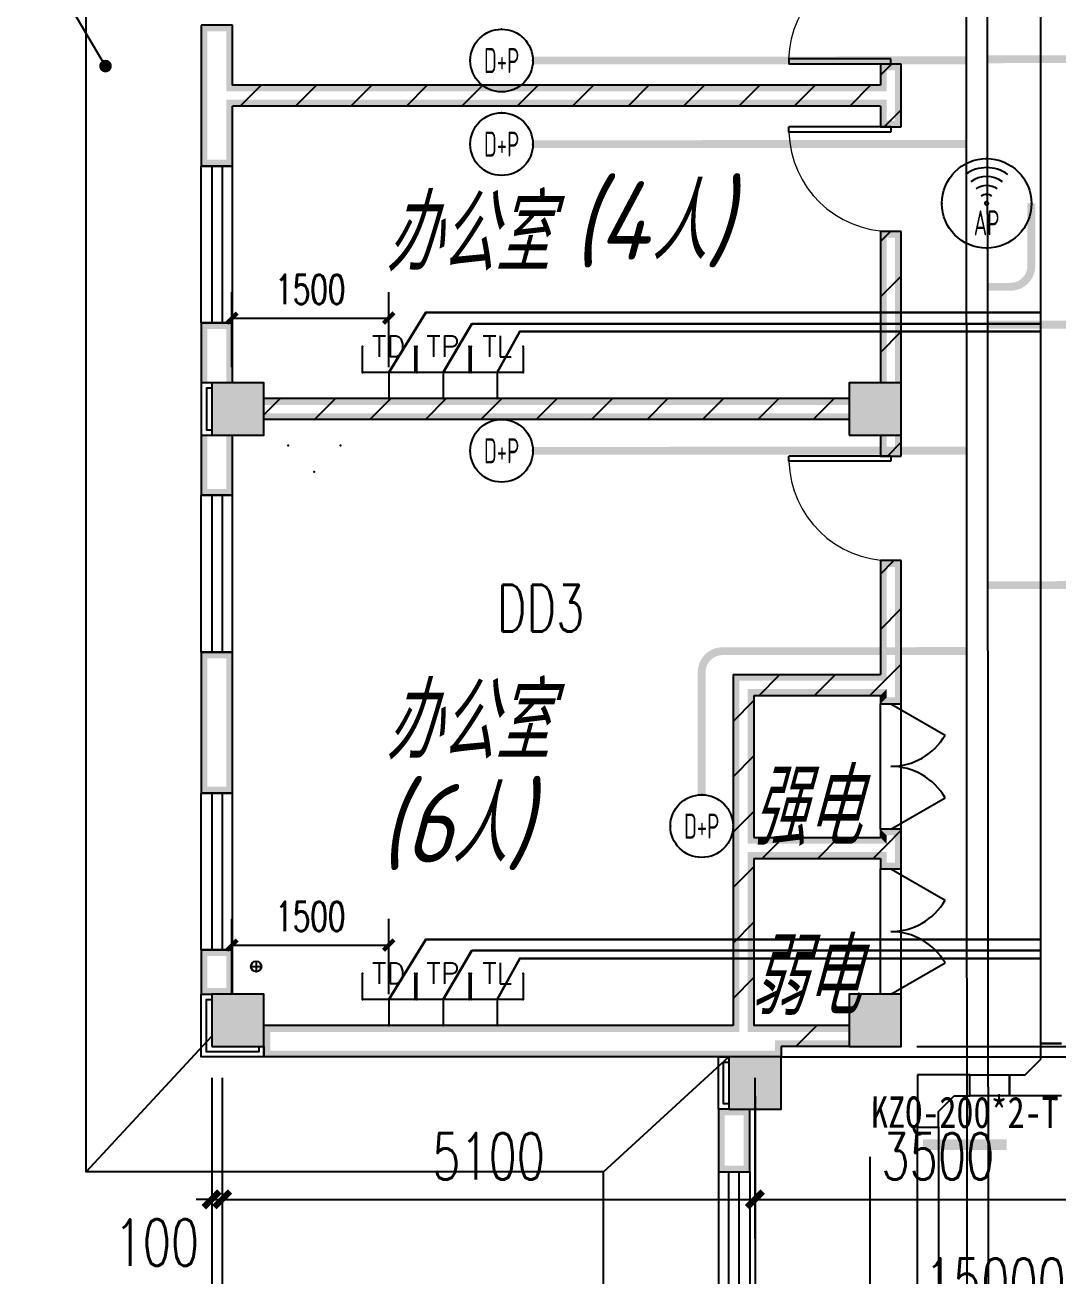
# Model space of a CAD drawing. Extents: x 1241380 to 1952554, y 1012187 to 1766051.
# Drawn here: x 1573829 to 1583715, y 1230675 to 1242646 of the extents above; entities that cross this region are included whole.
import ezdxf
from ezdxf.enums import TextEntityAlignment as Align

# ---------------------------------------------------------------- set-up
doc = ezdxf.new("R2010")
doc.units = 0
doc.linetypes.add('CENTER', pattern=[2, 1.25, -0.25, 0.25, -0.25])
for name, color, linetype in [('1-建筑底图', 8, 'Continuous'), ('AXIS', 251, 'CENTER'), ('CABLETRAY_PDS', 4, 'Continuous'), ('EQUIP-插座', 3, 'Continuous'), ('EQUIP-照明', 3, 'Continuous'), ('EQUIP-通讯', 3, 'Continuous'), ('PUB_DIM', 11, 'Continuous'), ('PUB_HATCH', 8, 'Continuous'), ('TEL_DIM', 3, 'Continuous'), ('WIRE-综合布线', 5, 'Continuous'), ('光纤点位', 3, 'Continuous'), ('内网桥架', 1, 'Continuous'), ('抗震支吊架', 2, 'Continuous'), ('排水', 153, 'Continuous'), ('红机电话', 3, 'Continuous'), ('蓝机电话', 3, 'Continuous')]:
    doc.layers.add(name, color=color, linetype=linetype)
doc.layers.add('内网线路', color=1, linetype='Continuous', lineweight=30)
doc.layers.get('EQUIP-插座').off()
doc.styles.add('_TCH_DIM', font='SIMPLEX', dxfattribs={"bigfont": 'GBCBIG'})
doc.styles.add('_TCH_DIM_T3', font='SIMPLEX', dxfattribs={"width": 0.705882, "bigfont": 'GBCBIG'})
doc.styles.add('_TEL_ATTDEF', font='GBENOR', dxfattribs={"width": 0.8, "height": 3, "bigfont": 'GBCBIG'})
doc.styles.add('_TEL_DIM', font='SIMPLEX', dxfattribs={"width": 0.8, "height": 3.5, "bigfont": 'HZTXT'})
doc.styles.add('A_DIM_T3', font='SIMPLEX', dxfattribs={"width": 0.7, "bigfont": 'HZ'})
doc.styles.add('kzcad', font='', dxfattribs={"width": 0.8})
doc.styles.get("Standard").update_dxf_attribs({"font": 'gbeitc.shx', "bigfont": 'gbcbig.shx'})
doc.styles.get('kzcad').set_extended_font_data('SimSun')
doc.linetypes.add('JIEDI', pattern='A,1.25,-0.25,0.25,-0.25,0.625,["/",Standard,S=0.6,R=0,X=0,Y=-0.3],0.625,-0.25,0.25,-0.25', length=4)
doc.dimstyles.new('_TCH_ARCH&&100', dxfattribs={"dimtxt": 280, "dimasz": 100, "dimexe": 250, "dimexo": 300, "dimgap": 135, "dimtad": 1, "dimdec": 0, "dimzin": 0, "dimdsep": 46, "dimtxsty": 'A_DIM_T3', "dimblk": 'ARCHTICK', "dimcen": 0.09, "dimclrt": 7, "dimazin": 2, "dimtfac": 1, "dimtdec": 0, "dimtix": 1, "dimtmove": 2, "dimatfit": 3, "dimfxl": 100, "dimtolj": 1, "dimtzin": 0, "dimarcsym": 0})
doc.dimstyles.new('_TCH_ARCH&&150', dxfattribs={"dimtxt": 446.25, "dimasz": 150, "dimexe": 375, "dimexo": 450, "dimgap": 189.375, "dimtad": 1, "dimdec": 0, "dimzin": 0, "dimdsep": 46, "dimtxsty": '_TCH_DIM_T3', "dimblk": 'ARCHTICK', "dimcen": 0.09, "dimclrt": 7, "dimazin": 2, "dimtfac": 1, "dimtdec": 0, "dimtix": 1, "dimtmove": 2, "dimatfit": 3, "dimfxl": 1, "dimtolj": 1, "dimtzin": 0, "dimarcsym": 0})
pattern_1 = [(45, (-636285.87, -718395.4), (-265.16515, 265.16515), [])]

# ---------------------------------------------------------------- blocks, each defined once
blk = doc.blocks.new('_ArchTick')
at = {"color": 0, "linetype": 'ByBlock', "const_width": 0.4}
blk.add_lwpolyline([(-0.5, -0.5), (0.5, 0.5)], dxfattribs=at)
blk = doc.blocks.new('*D96')
at = {"layer": 'Defpoints', "color": 0}
for p in [(931558, 802293), (946558, 802293), (946558, 800679)]:
    blk.add_point(p, dxfattribs=at)
at = {"layer": 'PUB_DIM', "color": 0, "lineweight": -2, "transparency": 16777216}
for p, q in [((931558, 801843), (931558, 800304)), ((946558, 801843), (946558, 800304)), ((931558, 800679), (946558, 800679))]:
    blk.add_line(p, q, dxfattribs=at)
at = {"layer": 'PUB_DIM', "color": 0, "lineweight": -2, "transparency": 16777216, "xscale": 150, "yscale": 150, "zscale": 150, "rotation": 180}
blk.add_blockref('_ArchTick', (931558, 800679), dxfattribs=at)
at = {"layer": 'PUB_DIM', "color": 0, "lineweight": -2, "transparency": 16777216, "xscale": 150, "yscale": 150, "zscale": 150}
blk.add_blockref('_ArchTick', (946558, 800679), dxfattribs=at)
at = {"layer": 'PUB_DIM', "color": 7, "transparency": 16777216, "insert": (939058, 801091), "char_height": 446.2, "attachment_point": 5, "style": '_TCH_DIM_T3'}
blk.add_mtext('\\A1;15000', dxfattribs=at)
blk = doc.blocks.new('*D97')
at = {"layer": 'Defpoints', "color": 0}
for p in [(931558, 803493), (931658, 803493), (931658, 801879)]:
    blk.add_point(p, dxfattribs=at)
at = {"layer": 'PUB_DIM', "color": 0, "lineweight": -2, "transparency": 16777216}
for p, q in [((931558, 803043), (931558, 801504)), ((931658, 803043), (931658, 801504)), ((931558, 801879), (931408, 801879)), ((931558, 801879), (931658, 801879)), ((931658, 801879), (931808, 801879))]:
    blk.add_line(p, q, dxfattribs=at)
at = {"layer": 'PUB_DIM', "color": 0, "lineweight": -2, "transparency": 16777216, "xscale": 150, "yscale": 150, "zscale": 150}
blk.add_blockref('_ArchTick', (931558, 801879), dxfattribs=at)
at = {"layer": 'PUB_DIM', "color": 0, "lineweight": -2, "transparency": 16777216, "xscale": 150, "yscale": 150, "zscale": 150, "rotation": 180}
blk.add_blockref('_ArchTick', (931658, 801879), dxfattribs=at)
at = {"layer": 'PUB_DIM', "color": 7, "transparency": 16777216, "insert": (931033, 801466), "char_height": 446.2, "attachment_point": 5, "style": '_TCH_DIM_T3'}
blk.add_mtext('\\A1;100', dxfattribs=at)
blk = doc.blocks.new('*D98')
at = {"layer": 'Defpoints', "color": 0}
for p in [(931658, 803493), (936758, 803493), (936758, 801879)]:
    blk.add_point(p, dxfattribs=at)
at = {"layer": 'PUB_DIM', "color": 0, "lineweight": -2, "transparency": 16777216}
for p, q in [((931658, 803043), (931658, 801504)), ((936758, 803043), (936758, 801504)), ((931658, 801879), (936758, 801879))]:
    blk.add_line(p, q, dxfattribs=at)
at = {"layer": 'PUB_DIM', "color": 0, "lineweight": -2, "transparency": 16777216, "xscale": 150, "yscale": 150, "zscale": 150, "rotation": 180}
blk.add_blockref('_ArchTick', (931658, 801879), dxfattribs=at)
at = {"layer": 'PUB_DIM', "color": 0, "lineweight": -2, "transparency": 16777216, "xscale": 150, "yscale": 150, "zscale": 150}
blk.add_blockref('_ArchTick', (936758, 801879), dxfattribs=at)
at = {"layer": 'PUB_DIM', "color": 7, "transparency": 16777216, "insert": (934208, 802291), "char_height": 446.2, "attachment_point": 5, "style": '_TCH_DIM_T3'}
blk.add_mtext('\\A1;5100', dxfattribs=at)
blk = doc.blocks.new('*D99')
at = {"layer": 'Defpoints', "color": 0}
for p in [(936758, 803493), (940258, 803493), (940258, 801879)]:
    blk.add_point(p, dxfattribs=at)
at = {"layer": 'PUB_DIM', "color": 0, "lineweight": -2, "transparency": 16777216}
for p, q in [((936758, 803043), (936758, 801504)), ((940258, 803043), (940258, 801504)), ((936758, 801879), (940258, 801879))]:
    blk.add_line(p, q, dxfattribs=at)
at = {"layer": 'PUB_DIM', "color": 0, "lineweight": -2, "transparency": 16777216, "xscale": 150, "yscale": 150, "zscale": 150, "rotation": 180}
blk.add_blockref('_ArchTick', (936758, 801879), dxfattribs=at)
at = {"layer": 'PUB_DIM', "color": 0, "lineweight": -2, "transparency": 16777216, "xscale": 150, "yscale": 150, "zscale": 150}
blk.add_blockref('_ArchTick', (940258, 801879), dxfattribs=at)
at = {"layer": 'PUB_DIM', "color": 7, "transparency": 16777216, "insert": (938508, 802291), "char_height": 446.2, "attachment_point": 5, "style": '_TCH_DIM_T3'}
blk.add_mtext('\\A1;3500', dxfattribs=at)
blk = doc.blocks.new('ng')
at = {"layer": '排水'}
for p, q in [((345991, 781358), (346091, 781358)), ((346041, 781408), (346041, 781308))]:
    blk.add_line(p, q, dxfattribs=at)
blk.add_circle((346041, 781358), 50, dxfattribs=at)
blk = doc.blocks.new('雨水管')
at = {"layer": '排水'}
blk.add_blockref('ng', (585943, -106115), dxfattribs=at)
blk = doc.blocks.new('$DorLib2D$00000001')
at = {"color": 0}
for p, q in [((0.45, 0.975), (0.5, 0.975)), ((0.45, 0), (0.45, 0.975)), ((0.5, 0), (0.5, 0.975)), ((0.5, 0), (0.45, 0))]:
    blk.add_line(p, q, dxfattribs=at)
at = {"color": 0, "lineweight": 13}
blk.add_arc((0.475, 0), 0.975, 91.4693, 180, dxfattribs=at)
blk = doc.blocks.new('$DorLib2D$00000231')
at = {"color": 0}
for p, q in [((-0.5, 0), (-0.25, 0.433)), ((0.5, 0), (0.25, 0.433))]:
    blk.add_line(p, q, dxfattribs=at)
for centre, start, end in [((-0.5, 0), 0, 60), ((0.5, 0), 120, 180)]:
    blk.add_arc(centre, 0.5, start, end, dxfattribs=at)
blk = doc.blocks.new('_FZH')
blk.add_lwpolyline([(-0.5, -0.5), (0.5, -0.5), (0.5, 0.5), (-0.5, 0.5)], close=True)
at = {"layer": 'PUB_HATCH'}
blk.add_solid([(-0.5, -0.5), (0.5, -0.5), (-0.5, 0.5), (0.5, 0.5)], dxfattribs=at)
blk = doc.blocks.new('$WINLIB2D$00000001')
at = {"color": 0}
for points in [[(-0.5, 0.5), (-0.5, -0.5)], [(-0.5, 0.5), (0.5, 0.5)], [(0.5, -0.5), (0.5, 0.5)], [(0.5, 0.1667), (-0.5, 0.1667)], [(0.5, -0.1667), (-0.5, -0.1667)], [(-0.5, -0.5), (0.5, -0.5)]]:
    blk.add_lwpolyline(points, dxfattribs=at)
blk = doc.blocks.new('$equip_U$00000080(win7-PC-wzy)')
blk.add_circle((0, 0.5), 0.5)
for p in [(0, 0.999), (-0.5, 0.5), (0.5, 0.5)]:
    blk.add_point(p)
at = {"color": 7, "style": '_TEL_DIM', "width": 0.7}
blk.add_attdef('$TEXT$', text='', height=0.4, dxfattribs=at).set_placement((0, 0.5), align=Align.MIDDLE_CENTER)
at = {"color": 7, "style": '_TEL_DIM', "flags": 1}
for tag in ['A', 'REMARK']:
    blk.add_attdef(tag, text='', height=0.00002, dxfattribs=at).set_placement((0, 0), align=Align.MIDDLE_CENTER)
blk = doc.blocks.new('$equip_U$00000091(win7-PC-wzy)')
for radius in [0.714, 0.0272]:
    blk.add_circle((0, 0), radius)
for radius in [0.571, 0.428, 0.285, 0.143]:
    blk.add_arc((0, 0), radius, 53.7049, 126.2951)
for p in [(0, 0.714), (-0.714, 0), (0.714, 0), (0, -0.714)]:
    blk.add_point(p)
at = {"color": 7, "style": '_TEL_DIM', "flags": 1}
for tag in ['A', 'REMARK']:
    blk.add_attdef(tag, text='', height=0.00002, dxfattribs=at).set_placement((0, 0), align=Align.MIDDLE_CENTER)
at = {"color": 7, "style": '_TEL_DIM', "width": 0.7}
blk.add_attdef('$TEXT$', text='', height=0.4, dxfattribs=at).set_placement((0, -0.31), align=Align.MIDDLE_CENTER)
blk = doc.blocks.new('$equip$00001239')
for p, q in [((-0.5, 1.05), (-0.5, 1)), ((0.5, 1), (-0.5, 1)), ((0.5, 1.05), (0.5, 1)), ((0.5, 0.5), (-0.5, 0.5)), ((0, 0.5), (0, 0))]:
    blk.add_line(p, q)
blk.add_arc((0, 1), 0.5, 180, 0)
for points in [[(0, 0.75), (-0.433, 0.75), (0, 1), (-0.5, 1)], [(0, 0.567), (-0.25, 0.567), (0, 0.75), (-0.433, 0.75)], [(0, 0.5), (0, 0.5), (0, 0.567), (-0.25, 0.567)]]:
    blk.add_solid(points)
at = {"layer": 'EQUIP-照明'}
for p in [(0, 1), (-0.5, 0.5), (0.5, 0.5), (0, 0)]:
    blk.add_point(p, dxfattribs=at)
at = {"layer": 'EQUIP-照明', "flags": 9}
blk.add_attdef('A', (0, 0), '', height=0.00002, dxfattribs=at)
blk = doc.blocks.new('$equip$00001867')
for p, q in [((-0.5, 0.499), (-0.5, 0.999)), ((0.5, 0.999), (0.5, 0.499)), ((0.5, 0.499), (-0.5, 0.499)), ((0, 0.5), (0, 0))]:
    blk.add_line(p, q)
for p in [(-0.5, 0.999), (0.5, 0.999), (-0.5, 0.499), (0.5, 0.499), (0, 0)]:
    blk.add_point(p)
at = {"color": 7, "style": '_TEL_DIM'}
blk.add_attdef('$TEXT$', text='', height=0.4, dxfattribs=at).set_placement((0, 0.999), align=Align.MIDDLE_CENTER)
at = {"color": 7, "style": '_TEL_DIM', "flags": 1}
blk.add_attdef('A', text='', height=0.00002, dxfattribs=at).set_placement((0, 0), align=Align.MIDDLE_CENTER)
blk = doc.blocks.new('$equip$00002670')
for p, q in [((-0.5, 0.499), (-0.5, 0.999)), ((0.5, 0.999), (0.5, 0.499)), ((0.5, 0.499), (-0.5, 0.499)), ((0, 0.5), (0, 0))]:
    blk.add_line(p, q)
for p in [(-0.5, 0.999), (0.5, 0.999), (-0.5, 0.499), (0.5, 0.499), (0, 0)]:
    blk.add_point(p)
at = {"color": 7, "style": '_TEL_DIM'}
blk.add_attdef('$TEXT$', text='', height=0.4, dxfattribs=at).set_placement((0, 0.999), align=Align.MIDDLE_CENTER)
at = {"color": 7, "style": '_TEL_DIM', "flags": 1}
blk.add_attdef('A', text='', height=0.000025, dxfattribs=at).set_placement((0, 0), align=Align.MIDDLE_CENTER)
blk = doc.blocks.new('*D241')
at = {"layer": 'Defpoints', "color": 0, "transparency": 16777216}
for p in [(13175, 256387), (11675, 255617), (13175, 255617)]:
    blk.add_point(p, dxfattribs=at)
at = {"layer": 'TEL_DIM', "color": 0, "lineweight": -2, "transparency": 16777216}
for p, q in [((11675, 255917), (11675, 256637)), ((13175, 255917), (13175, 256637)), ((11675, 256387), (13175, 256387))]:
    blk.add_line(p, q, dxfattribs=at)
at = {"layer": 'TEL_DIM', "color": 0, "lineweight": -2, "transparency": 16777216, "xscale": 100, "yscale": 100, "zscale": 100, "rotation": 180}
blk.add_blockref('_ArchTick', (11675, 256387), dxfattribs=at)
at = {"layer": 'TEL_DIM', "color": 0, "lineweight": -2, "transparency": 16777216, "xscale": 100, "yscale": 100, "zscale": 100}
blk.add_blockref('_ArchTick', (13175, 256387), dxfattribs=at)
at = {"layer": 'TEL_DIM', "color": 7, "transparency": 16777216, "insert": (12425, 256662), "char_height": 280, "attachment_point": 5, "style": 'A_DIM_T3'}
blk.add_mtext('\\A1;1500', dxfattribs=at)
blk = doc.blocks.new('*D242')
at = {"layer": 'Defpoints', "color": 0, "transparency": 16777216}
for p in [(13175, 262387), (11675, 261617), (13175, 261617)]:
    blk.add_point(p, dxfattribs=at)
at = {"layer": 'TEL_DIM', "color": 0, "lineweight": -2, "transparency": 16777216}
for p, q in [((11675, 261917), (11675, 262637)), ((13175, 261917), (13175, 262637)), ((11675, 262387), (13175, 262387))]:
    blk.add_line(p, q, dxfattribs=at)
at = {"layer": 'TEL_DIM', "color": 0, "lineweight": -2, "transparency": 16777216, "xscale": 100, "yscale": 100, "zscale": 100, "rotation": 180}
blk.add_blockref('_ArchTick', (11675, 262387), dxfattribs=at)
at = {"layer": 'TEL_DIM', "color": 0, "lineweight": -2, "transparency": 16777216, "xscale": 100, "yscale": 100, "zscale": 100}
blk.add_blockref('_ArchTick', (13175, 262387), dxfattribs=at)
at = {"layer": 'TEL_DIM', "color": 7, "transparency": 16777216, "insert": (12425, 262662), "char_height": 280, "attachment_point": 5, "style": 'A_DIM_T3'}
blk.add_mtext('\\A1;1500', dxfattribs=at)
blk = doc.blocks.new('ERT')
at = {"layer": 'AXIS'}
for p, q in [((931658.2, 802865.3), (931658.2, 800345.8)), ((936758.2, 802865.3), (936758.2, 800345.8)), ((937858.2, 802289.1), (937858.2, 800345.8))]:
    blk.add_line(p, q, dxfattribs=at)
at = {"layer": 'PUB_DIM'}
dim = blk.add_linear_dim(base=(931658.2, 801878.7), p1=(931558.2, 803492.7), p2=(931658.2, 803492.7), angle=0, dimstyle='_TCH_ARCH&&150', dxfattribs=at)
dim.commit()
dim.dimension.update_dxf_attribs({"geometry": '*D97', "text_midpoint": (931033.2, 801466.2), "dimtype": 161})
for p1, p2, picture, middle in [((931658.2, 803492.7), (936758.2, 803492.7), '*D98', (934208.2, 802291.2)), ((936758.2, 803492.7), (940258.2, 803492.7), '*D99', (938508.2, 802291.2)), ((931558.2, 802292.7), (946558.2, 802292.7), '*D96', (939058.2, 801091.2))]:
    dim = blk.add_aligned_dim(p1=p1, p2=p2, distance=-1614.1, dimstyle='_TCH_ARCH&&150', dxfattribs=at)
    dim.commit()
    dim.dimension.update_dxf_attribs({"geometry": picture, "text_midpoint": middle})
blk = doc.blocks.new('1-一层建筑底图')
at = {"layer": '1-建筑底图'}
for points in [[(5050, 39975), (4750, 39975), (4810, 39915), (4990, 39915)], [(4750, 39975), (4750, 39300), (4810, 39300), (4810, 39915)], [(5050, 39400), (5050, 39975), (4990, 39915), (4990, 39340)], [(11450, 39600), (11250, 39600), (11310, 39540), (11390, 39540)], [(11250, 39600), (11250, 39400), (11310, 39340), (11310, 39540)], [(11450, 39300), (11450, 39600), (11390, 39540), (11390, 39300)], [(11250, 39400), (5050, 39400), (4990, 39340), (11310, 39340)], [(4750, 39300), (4750, 38625), (4810, 38685), (4810, 39300)], [(11450, 39000), (11450, 39300), (11390, 39300), (11390, 39060)], [(5050, 38625), (5050, 39200), (4990, 39260), (4990, 38685)], [(11250, 39200), (5050, 39200), (4990, 39260), (11310, 39260)], [(11250, 39200), (11250, 39000), (11310, 39060), (11310, 39260)], [(11250, 39000), (11450, 39000), (11390, 39060), (11310, 39060)], [(4750, 38625), (5050, 38625), (4990, 38685), (4810, 38685)], [(11450, 38000), (11250, 38000), (11310, 37940), (11390, 37940)], [(11250, 36550), (11310, 36550), (11310, 37940), (11250, 38000)], [(11390, 36550), (11450, 36550), (11450, 38000), (11390, 37940)], [(5050, 37125), (4750, 37125), (4810, 37065), (4990, 37065)], [(4750, 37125), (4750, 36550), (4810, 36550), (4810, 37065)], [(5050, 36550), (5050, 37125), (4990, 37065), (4990, 36550)], [(5350, 36550), (4850, 36550), (4910, 36490), (5290, 36490)], [(4850, 36550), (4850, 36050), (4910, 36110), (4910, 36490)], [(5350, 36050), (5350, 36550), (5290, 36490), (5290, 36110)], [(11450, 36550), (10950, 36550), (11010, 36490), (11390, 36490)], [(10950, 36550), (10950, 36050), (11010, 36110), (11010, 36490)], [(11450, 36050), (11450, 36550), (11390, 36490), (11390, 36110)], [(5350, 36400), (5350, 36340), (10950, 36340), (10950, 36400)], [(5350, 36260), (5350, 36200), (10950, 36200), (10950, 36260)], [(4750, 36050), (4750, 35475), (4810, 35535), (4810, 36050)], [(4850, 36050), (5350, 36050), (5290, 36110), (4910, 36110)], [(5050, 35475), (5050, 36050), (4990, 36050), (4990, 35535)], [(10950, 36050), (11450, 36050), (11390, 36110), (11010, 36110)], [(11310, 36050), (11250, 36050), (11250, 35850), (11310, 35910)], [(11450, 36050), (11390, 36050), (11390, 35910), (11450, 35850)], [(11250, 35850), (11450, 35850), (11390, 35910), (11310, 35910)], [(4750, 35475), (5050, 35475), (4990, 35535), (4810, 35535)], [(11450, 34850), (11250, 34850), (11310, 34790), (11390, 34790)], [(11250, 34850), (11250, 33760), (11310, 33700), (11310, 34790)], [(11450, 33660), (11450, 34850), (11390, 34790), (11390, 33660)], [(5050, 33975), (4750, 33975), (4810, 33915), (4990, 33915)], [(4750, 33975), (4750, 32625), (4810, 32685), (4810, 33915)], [(5050, 32625), (5050, 33975), (4990, 33915), (4990, 32685)], [(9840, 33760), (11250, 33760), (11310, 33700), (9900, 33700)], [(9840, 33760), (9840, 32100), (9900, 32100), (9900, 33700)], [(11450, 33480), (11450, 33660), (11390, 33660), (11390, 33540)], [(10040, 33560), (11250, 33560), (11310, 33620), (9980, 33620)], [(10040, 33560), (10040, 32200), (9980, 32140), (9980, 33620)], [(11250, 33560), (11250, 33480), (11310, 33540), (11310, 33620)], [(11250, 33480), (11450, 33480), (11390, 33540), (11310, 33540)], [(4750, 32625), (5050, 32625), (4990, 32685), (4810, 32685)], [(11450, 32280), (11250, 32280), (11310, 32220), (11390, 32220)], [(11250, 32280), (11250, 32200), (11310, 32140), (11310, 32220)], [(11450, 32100), (11450, 32280), (11390, 32220), (11390, 32100)], [(9840, 32100), (9840, 30400), (9900, 30340), (9900, 32100)], [(10040, 32200), (11250, 32200), (11310, 32140), (9980, 32140)], [(11450, 31900), (11450, 32100), (11390, 32100), (11390, 31960)], [(10040, 32000), (10040, 30400), (9980, 30340), (9980, 32060)], [(10040, 32000), (11250, 32000), (11310, 32060), (9980, 32060)], [(11250, 32000), (11250, 31900), (11310, 31960), (11310, 32060)], [(11250, 31900), (11450, 31900), (11390, 31960), (11310, 31960)], [(5050, 31125), (4750, 31125), (4810, 31065), (4990, 31065)], [(4750, 31125), (4750, 30700), (4810, 30760), (4810, 31065)], [(5050, 30700), (5050, 31125), (4990, 31065), (4990, 30760)], [(4750, 30700), (5050, 30700), (4990, 30760), (4810, 30760)], [(5350, 30700), (4850, 30700), (4910, 30640), (5290, 30640)], [(4850, 30700), (4850, 30200), (4910, 30260), (4910, 30640)], [(5350, 30200), (5350, 30700), (5290, 30640), (5290, 30260)], [(11450, 30700), (10950, 30700), (11010, 30640), (11390, 30640)], [(10950, 30700), (10950, 30200), (11010, 30260), (11010, 30640)], [(11450, 30200), (11450, 30700), (11390, 30640), (11390, 30260)], [(9840, 30400), (5350, 30400), (5350, 30340), (9900, 30340)], [(5350, 30100), (5410, 30100), (5410, 30400), (5350, 30400)], [(10300, 30400), (10040, 30400), (9980, 30340), (10300, 30340)], [(10950, 30340), (10950, 30400), (10300, 30400), (10300, 30340)], [(4850, 30200), (5350, 30200), (5290, 30260), (4910, 30260)], [(10300, 30260), (10300, 30100), (10240, 30160), (10240, 30260)], [(10950, 30200), (10950, 30260), (10300, 30260), (10300, 30200)], [(10950, 30200), (11450, 30200), (11390, 30260), (11010, 30260)], [(9940, 30100), (9940, 30160), (5350, 30160), (5350, 30100)], [(10300, 30100), (9800, 30100), (9860, 30040), (10240, 30040)], [(9800, 30100), (9800, 29600), (9860, 29660), (9860, 30040)], [(10300, 30100), (9940, 30100), (9940, 30160), (10240, 30160)], [(10300, 29600), (10300, 30100), (10240, 30040), (10240, 29660)], [(9700, 29600), (9700, 29000), (9760, 29060), (9760, 29540)], [(10000, 29600), (9700, 29600), (9760, 29540), (9940, 29540)], [(9800, 29600), (10300, 29600), (10240, 29660), (9860, 29660)], [(10000, 29000), (10000, 29600), (9940, 29540), (9940, 29060)], [(9700, 29000), (10000, 29000), (9940, 29060), (9760, 29060)]]:
    blk.add_hatch(color=8, dxfattribs=at).paths.add_polyline_path(points)
h = blk.add_hatch(dxfattribs=at)
h.set_pattern_fill('普通砖', color=8, scale=150, style=0)
h.set_pattern_definition(pattern_1)
h.paths.add_polyline_path([(11317, 39300), (11450, 39300), (11450, 39600), (11250, 39600), (11250, 39400), (11310, 39340)])
h = blk.add_hatch(dxfattribs=at)
h.set_pattern_fill('普通砖', color=8, scale=150, style=0)
h.set_pattern_definition(pattern_1)
h.paths.add_polyline_path([(11317, 39300), (11310, 39340), (11250, 39400), (5050, 39400), (4950, 39300), (5050, 39200), (11250, 39200), (11310, 39260)])
h = blk.add_hatch(dxfattribs=at)
h.set_pattern_fill('普通砖', color=8, scale=150, style=0)
h.set_pattern_definition(pattern_1)
h.paths.add_polyline_path([(11310, 39260), (11250, 39200), (11250, 39000), (11450, 39000), (11450, 39300), (11317, 39300)])
h = blk.add_hatch(dxfattribs=at)
h.set_pattern_fill('普通砖', color=8, scale=150, style=0)
h.set_pattern_definition(pattern_1)
h.paths.add_polyline_path([(11250, 36550), (11450, 36550), (11450, 38000), (11250, 38000)])
h = blk.add_hatch(dxfattribs=at)
h.set_pattern_fill('普通砖', color=8, scale=150, style=0)
h.set_pattern_definition(pattern_1)
h.paths.add_polyline_path([(5350, 36400), (5350, 36200), (10950, 36200), (10950, 36400)])
h = blk.add_hatch(dxfattribs=at)
h.set_pattern_fill('普通砖', color=8, scale=150, style=0)
h.set_pattern_definition(pattern_1)
h.paths.add_polyline_path([(11450, 36050), (11250, 36050), (11250, 35850), (11450, 35850)])
h = blk.add_hatch(dxfattribs=at)
h.set_pattern_fill('普通砖', color=8, scale=150, style=0)
h.set_pattern_definition(pattern_1)
h.paths.add_polyline_path([(11317, 33660), (11450, 33660), (11450, 34850), (11250, 34850), (11250, 33760), (11310, 33700)])
h = blk.add_hatch(dxfattribs=at)
h.set_pattern_fill('普通砖', color=8, scale=150, style=0)
h.set_pattern_definition(pattern_1)
h.paths.add_polyline_path([(9840, 33760), (10040, 33560), (11250, 33560), (11310, 33620), (11317, 33660), (11310, 33700), (11250, 33760)])
h = blk.add_hatch(dxfattribs=at)
h.set_pattern_fill('普通砖', color=8, scale=150, style=0)
h.set_pattern_definition(pattern_1)
h.paths.add_polyline_path([(10040, 33560), (9840, 33760), (9840, 32100), (9973, 32100), (9980, 32140), (10040, 32200)])
h = blk.add_hatch(dxfattribs=at)
h.set_pattern_fill('普通砖', color=8, scale=150, style=0)
h.set_pattern_definition(pattern_1)
h.paths.add_polyline_path([(11310, 33620), (11250, 33560), (11250, 33480), (11450, 33480), (11450, 33660), (11317, 33660)])
h = blk.add_hatch(dxfattribs=at)
h.set_pattern_fill('普通砖', color=8, scale=150, style=0)
h.set_pattern_definition(pattern_1)
h.paths.add_polyline_path([(11317, 32100), (11450, 32100), (11450, 32280), (11250, 32280), (11250, 32200), (11310, 32140)])
h = blk.add_hatch(dxfattribs=at)
h.set_pattern_fill('普通砖', color=8, scale=150, style=0)
h.set_pattern_definition(pattern_1)
h.paths.add_polyline_path([(9973, 32100), (9840, 32100), (9840, 30400), (9940, 30300), (10040, 30400), (10040, 32000), (9980, 32060)])
h = blk.add_hatch(dxfattribs=at)
h.set_pattern_fill('普通砖', color=8, scale=150, style=0)
h.set_pattern_definition(pattern_1)
h.paths.add_polyline_path([(9973, 32100), (9980, 32060), (10040, 32000), (11250, 32000), (11310, 32060), (11317, 32100), (11310, 32140), (11250, 32200), (10040, 32200), (9980, 32140)])
h = blk.add_hatch(dxfattribs=at)
h.set_pattern_fill('普通砖', color=8, scale=150, style=0)
h.set_pattern_definition(pattern_1)
h.paths.add_polyline_path([(11310, 32060), (11250, 32000), (11250, 31900), (11450, 31900), (11450, 32100), (11317, 32100)])
h = blk.add_hatch(dxfattribs=at)
h.set_pattern_fill('普通砖', color=8, scale=150, style=0)
h.set_pattern_definition(pattern_1)
h.paths.add_polyline_path([(10950, 30200), (10950, 30400), (10300, 30400), (10300, 30200)])
at = {"layer": '1-建筑底图', "color": 8}
for p, q in [((3834, 39582), (3064, 40891)), ((5050, 39975), (4750, 39975)), ((4750, 39975), (4750, 39300)), ((5050, 39400), (5050, 39975)), ((11450, 39600), (11250, 39600)), ((11250, 39600), (11250, 39400)), ((11450, 39300), (11450, 39600)), ((11250, 39400), (5050, 39400)), ((4750, 39300), (4750, 38625)), ((11450, 39000), (11450, 39300)), ((5050, 38625), (5050, 39200)), ((11250, 39200), (5050, 39200)), ((11250, 39200), (11250, 39000)), ((11250, 39000), (11450, 39000)), ((4750, 38625), (5050, 38625)), ((11450, 38000), (11250, 38000)), ((11250, 38000), (11250, 36550)), ((11450, 36550), (11450, 38000)), ((5050, 37125), (4750, 37125)), ((4750, 37125), (4750, 36550)), ((5050, 36550), (5050, 37125)), ((10950, 36400), (5350, 36400)), ((10950, 36200), (5350, 36200)), ((4750, 36050), (4750, 35475)), ((5050, 35475), (5050, 36050)), ((11250, 36050), (11250, 35850)), ((11450, 35850), (11450, 36050)), ((11250, 35850), (11450, 35850)), ((4750, 35475), (5050, 35475)), ((11450, 34850), (11250, 34850)), ((11250, 34850), (11250, 33760)), ((11450, 33660), (11450, 34850)), ((5050, 33975), (4750, 33975)), ((4750, 33975), (4750, 32625)), ((5050, 32625), (5050, 33975)), ((9840, 33760), (11250, 33760)), ((9840, 33760), (9840, 32100)), ((11450, 33480), (11450, 33660)), ((10040, 33560), (11250, 33560)), ((10040, 33560), (10040, 32200)), ((11250, 33560), (11250, 33480)), ((11250, 32280), (11250, 33480)), ((11250, 33480), (11450, 33480)), ((11450, 32280), (11450, 33480)), ((4750, 32625), (5050, 32625)), ((11450, 32280), (11250, 32280)), ((11250, 32280), (11250, 32200)), ((11450, 32100), (11450, 32280)), ((9840, 32100), (9840, 30400)), ((10040, 32200), (11250, 32200)), ((11450, 31900), (11450, 32100)), ((10040, 32000), (10040, 30400)), ((10040, 32000), (11250, 32000)), ((11250, 32000), (11250, 31900)), ((11250, 30700), (11250, 31900)), ((11250, 31900), (11450, 31900)), ((11450, 30700), (11450, 31900)), ((5050, 31125), (4750, 31125)), ((4750, 31125), (4750, 30700)), ((5050, 30700), (5050, 31125)), ((4750, 30700), (4850, 30700)), ((3650, 29000), (4850, 30300)), ((9840, 30400), (5350, 30400)), ((10300, 30400), (10040, 30400)), ((10950, 30400), (10300, 30400)), ((5350, 30100), (5350, 30200)), ((10300, 30200), (10300, 30100)), ((10950, 30200), (10300, 30200)), ((11600, 30200), (13300, 30200)), ((9940, 30100), (5350, 30100)), ((8600, 29000), (9800, 30100)), ((10300, 30100), (9940, 30100)), ((10300, 30100), (13300, 30100)), ((9700, 29600), (9700, 29000)), ((9800, 29600), (9700, 29600)), ((10000, 29000), (10000, 29600)), ((9700, 29000), (10000, 29000))]:
    blk.add_line(p, q, dxfattribs=at)
for points in [[(8600, 23700), (8600, 29000), (3650, 29000), (3650, 61600), (8600, 61600), (8600, 66800)], [(4850, 36550), (4750, 36550), (4750, 36050), (4850, 36050)], [(4850, 36500), (4800, 36500), (4800, 36100), (4850, 36100)], [(5350, 30200), (5350, 30100), (4750, 30100), (4750, 30700), (4850, 30700)], [(5300, 30200), (5300, 30150), (4800, 30150), (4800, 30650), (4850, 30650)], [(9800, 29600), (9700, 29600), (9700, 30100), (9800, 30100)], [(9800, 29650), (9750, 29650), (9750, 30050), (9800, 30050)]]:
    blk.add_lwpolyline(points, dxfattribs=at)
at = {"layer": '1-建筑底图', "color": 8, "const_width": 60}
blk.add_lwpolyline([(3849, 39556, 1), (3819, 39608, 1)], format="xyb", close=True, dxfattribs=at)
at = {"layer": '1-建筑底图', "color": 8}
for name, p in [('ERT', (-926708, -773142)), ('雨水管', (-926708, -644277))]:
    blk.add_blockref(name, p, dxfattribs=at)
for name, p, xscale, yscale, zscale, rotation in [('$DorLib2D$00000001', (11350, 40100), -1000, 1000, -1000, 90), ('$DorLib2D$00000001', (11350, 38500), 1000, 1000, 1000, 90), ('$WINLIB2D$00000001', (4900, 37875), 1500, 300, 1500, 90), ('_FZH', (11200, 36300), 500.0000001683366, 500.0000001683366, 500.0000001683366, 359.9999999921159), ('$DorLib2D$00000001', (11350, 35350), 1000, 1000, 1000, 90), ('$WINLIB2D$00000001', (4900, 34725), 1500, 300, 1500, 90.00000000004113), ('$DorLib2D$00000231', (11350, 32880), -1200, -1200, 200, 90), ('$WINLIB2D$00000001', (4900, 31875), 1500, 300, 1500, 90.00000000004113), ('$DorLib2D$00000231', (11350, 31300), -1200, -1200, 200, 90), ('_FZH', (5100, 30450), 499.9999999426072, 499.9999999426072, 499.9999999426072, 1.180608870342799e-08), ('_FZH', (11200, 30450), 499.9999998492422, 499.9999998492422, 499.9999998492422, 359.9999999899815), ('_FZH', (10050, 29850), 499.9999998429557, 499.9999998429557, 499.9999998429557, 1.284662533747693e-08), ('$WINLIB2D$00000001', (9850, 27500), -3000, 300, -3000, 90.0000000001176)]:
    blk.add_blockref(name, p, dxfattribs=dict(at, xscale=xscale, yscale=yscale, zscale=zscale, rotation=rotation))
at = {"layer": '1-建筑底图', "color": 8, "xscale": 499.9999996089609, "yscale": 499.9999996089609, "zscale": 499.9999996089609}
blk.add_blockref('_FZH', (5100, 36300), dxfattribs=at)
at = {"layer": '1-建筑底图', "color": 8}
for s, height, p in [('(4', 750, (8305, 37729)), (')', 750, (9582, 37729)), ('人', 723, (9055, 37729)), ('办公室', 723.4, (6512, 37619)), ('办公室', 723.4, (6512, 32948)), ('强电', 723.4, (10008, 32126)), ('(6', 750, (6454, 31962)), ('人', 723, (7142, 31962)), (')', 750, (7669, 31962)), ('弱电', 723.4, (10000, 30502))]:
    blk.add_text(s, height=height, dxfattribs=at).set_placement(p)
at = {"layer": '1-建筑底图', "color": 8, "style": '_TCH_DIM', "width": 0.705882}
blk.add_text('DD3', height=446.2, dxfattribs=at).set_placement((7580, 34171))
blk = doc.blocks.new('A$C4A9128F6')
at = {"layer": '内网桥架'}
for p, q in [((-54115, -53968.4), (-54115, -331.3)), ((-53915, -53968.4), (-54115, -53968.4)), ((-54115, -54118.4), (-54115, -53968.4)), ((-54115, -53968.4), (-53915, -53968.4)), ((-54265, -54268.4), (-54115, -54118.4)), ((-54795, -54268.4), (-55295, -54268.4)), ((-55295, -54268.4), (-55295, -54768.4)), ((-54795, -54468.4), (-54795, -54268.4)), ((-54795, -54268.4), (-54415, -54268.4)), ((-54795, -54468.4), (-54795, -54268.4)), ((-54415, -54268.4), (-54415, -54468.4)), ((-54415, -54468.4), (-54415, -54268.4)), ((-54415, -54268.4), (-54265, -54268.4)), ((-55095, -54618.4), (-54945, -54468.4)), ((-54945, -54468.4), (-54795, -54468.4)), ((-54415, -54468.4), (-54795, -54468.4)), ((-53915, -54468.4), (-54415, -54468.4)), ((-55095, -54768.4), (-55095, -54618.4)), ((-55295, -54768.4), (-55095, -54768.4)), ((-55295, -54768.4), (-55095, -54768.4)), ((-55295, -72277.8), (-55295, -54768.4)), ((-55095, -54768.4), (-55095, -72277.8))]:
    blk.add_line(p, q, dxfattribs=at)
at = {"layer": '内网线路'}
for points in [[(-60355.8, -47547.2), (-60000.3, -46972), (-54115, -46972)], [(-59835.8, -47546.9), (-59559.7, -47079.6), (-54115, -47079.6)], [(-59317.5, -47547.2), (-59101.9, -47153.1), (-54115, -47153.1)], [(-60355.8, -53547.2), (-60000.3, -52972), (-54115, -52972)], [(-59835.8, -53546.9), (-59559.7, -53079.6), (-54115, -53079.6)], [(-59317.5, -53547.2), (-59101.9, -53153.1), (-54115, -53153.1)]]:
    blk.add_lwpolyline(points, dxfattribs=at)
at = {"layer": 'EQUIP-插座', "xscale": 500, "yscale": 500, "zscale": 500, "rotation": 180}
blk.add_blockref('$equip$00001239', (-61067.8, -47996.7), dxfattribs=at)
at = {"layer": '光纤点位', "xscale": 500, "yscale": 500, "zscale": 500}
for p in [(-60355.8, -47796.7), (-60355.8, -53796.7)]:
    blk.add_blockref('$equip$00002670', p, dxfattribs=at).add_auto_attribs({'$TEXT$': 'TD'})
at = {"layer": '红机电话', "xscale": 500, "yscale": 500, "zscale": 500}
for p in [(-59835.8, -47796.7), (-59835.8, -53796.7)]:
    blk.add_blockref('$equip$00001867', p, dxfattribs=at).add_auto_attribs({'$TEXT$': 'TP'})
at = {"layer": '蓝机电话', "xscale": 500, "yscale": 500, "zscale": 500}
for p in [(-59317.5, -47796.7), (-59317.5, -53796.7)]:
    blk.add_blockref('$equip$00001867', p, dxfattribs=at).add_auto_attribs({'$TEXT$': 'TL'})
at = {"layer": 'TEL_DIM'}
for p1, p2, picture, middle in [((-61855.8, -47796.7), (-60355.8, -47796.7), '*D242', (-61105.8, -46751.8)), ((-61855.8, -53796.7), (-60355.8, -53796.7), '*D241', (-61105.8, -52751.8))]:
    dim = blk.add_aligned_dim(p1=p1, p2=p2, distance=769.9, dimstyle='_TCH_ARCH&&100', dxfattribs=at)
    dim.commit()
    dim.dimension.update_dxf_attribs({"geometry": picture, "text_midpoint": middle, "insert": (-73530.4, -309413.6)})

msp = doc.modelspace()

# ---------------------------------------------------------------- linework, layer by layer
at = {"layer": 'CABLETRAY_PDS'}
for p, q in [((1582853.4, 1214879), (1582815, 1287375.8)), ((1583015, 1287375.9), (1583053.4, 1214879.1))]:
    msp.add_line(p, q, dxfattribs=at)
at = {"layer": 'WIRE-综合布线', "linetype": 'Continuous', "const_width": 75}
for points in [[(1578689.7, 1242305.9), (1582831.9, 1242308)], [(1583038.1, 1242318.5), (1587590.4, 1242320.8)], [(1578689.7, 1241505.9), (1582832.3, 1241508)], [(1583459.8, 1240341.2), (1583459.8, 1240939.4)], [(1583039.2, 1240141.1), (1583259.9, 1240141.2)], [(1583041.4, 1239779.1), (1584315, 1239779.7)], [(1578689.7, 1238571.4), (1582832.3, 1238573.5)], [(1583040.6, 1237286.2), (1587249.4, 1237288.4)]]:
    msp.add_lwpolyline(points, dxfattribs=at)
msp.add_lwpolyline([(1583259.9, 1240141.2, 0.4140639), (1583459.8, 1240341.2)], format="xyb", dxfattribs=at)
at = {"layer": 'WIRE-综合布线', "const_width": 75}
msp.add_lwpolyline([(1580305, 1235279.2), (1580305, 1236454, -0.4140639), (1580504.9, 1236654), (1582832.3, 1236655.2)], format="xyb", dxfattribs=at)
at = {"layer": '抗震支吊架', "color": 2, "const_width": 100}
msp.add_lwpolyline([(1582423.8, 1231931.8), (1583223.8, 1231931.8)], dxfattribs=at)

# ---------------------------------------------------------------- block references
at = {"layer": '1-建筑底图', "linetype": 'JIEDI'}
msp.add_blockref('1-一层建筑底图', (1570765, 1202671.1), dxfattribs=at)
at = {"layer": '1-建筑底图', "color": 3}
msp.add_blockref('A$C4A9128F6', (1637664.8, 1286867.8), dxfattribs=at)
at = {"layer": 'EQUIP-通讯', "linetype": 'JIEDI'}
ref = msp.add_blockref('$equip_U$00000080(win7-PC-wzy)', (1578390, 1242006.2), dxfattribs=dict(at, xscale=600, yscale=600, zscale=600))
ref.add_attrib('$TEXT$', 'D+P', dxfattribs={"layer": '0', "color": 7, "height": 240, "style": '_TEL_ATTDEF', "width": 0.7}).set_placement((1578390, 1242305.9), align=Align.MIDDLE_CENTER)
ref = msp.add_blockref('$equip_U$00000080(win7-PC-wzy)', (1578390, 1241206.2), dxfattribs=dict(at, xscale=600, yscale=600, zscale=600))
ref.add_attrib('$TEXT$', 'D+P', dxfattribs={"layer": '0', "color": 7, "height": 240, "style": '_TEL_ATTDEF', "width": 0.7}).set_placement((1578390, 1241505.9), align=Align.MIDDLE_CENTER)
ref = msp.add_blockref('$equip_U$00000091(win7-PC-wzy)', (1583031.6, 1240939.4), dxfattribs=dict(at, xscale=600, yscale=600, zscale=600))
ref.add_attrib('$TEXT$', 'AP', dxfattribs={"layer": '0', "color": 7, "height": 240, "style": '_TEL_ATTDEF', "width": 0.7}).set_placement((1583031.6, 1240753.1), align=Align.MIDDLE_CENTER)
ref = msp.add_blockref('$equip_U$00000080(win7-PC-wzy)', (1578390, 1238271.7), dxfattribs=dict(at, xscale=600, yscale=600, zscale=600))
ref.add_attrib('$TEXT$', 'D+P', dxfattribs={"layer": '0', "color": 7, "height": 240, "style": '_TEL_ATTDEF', "width": 0.7}).set_placement((1578390, 1238571.4), align=Align.MIDDLE_CENTER)
ref = msp.add_blockref('$equip_U$00000080(win7-PC-wzy)', (1580305, 1234679.8), dxfattribs=dict(at, xscale=600, yscale=600, zscale=600))
ref.add_attrib('$TEXT$', 'D+P', dxfattribs={"layer": '0', "color": 7, "height": 240, "style": '_TEL_ATTDEF', "width": 0.7}).set_placement((1580305, 1234979.5), align=Align.MIDDLE_CENTER)

# ---------------------------------------------------------------- texts
at = {"layer": '抗震支吊架', "color": 2, "style": 'kzcad', "width": 0.8}
msp.add_text('KZQ-200*2-T', height=300, rotation=359.88539, dxfattribs=at).set_placement((1582823.8, 1232091.8), align=Align.CENTER)

doc.saveas('drawing.dxf')
